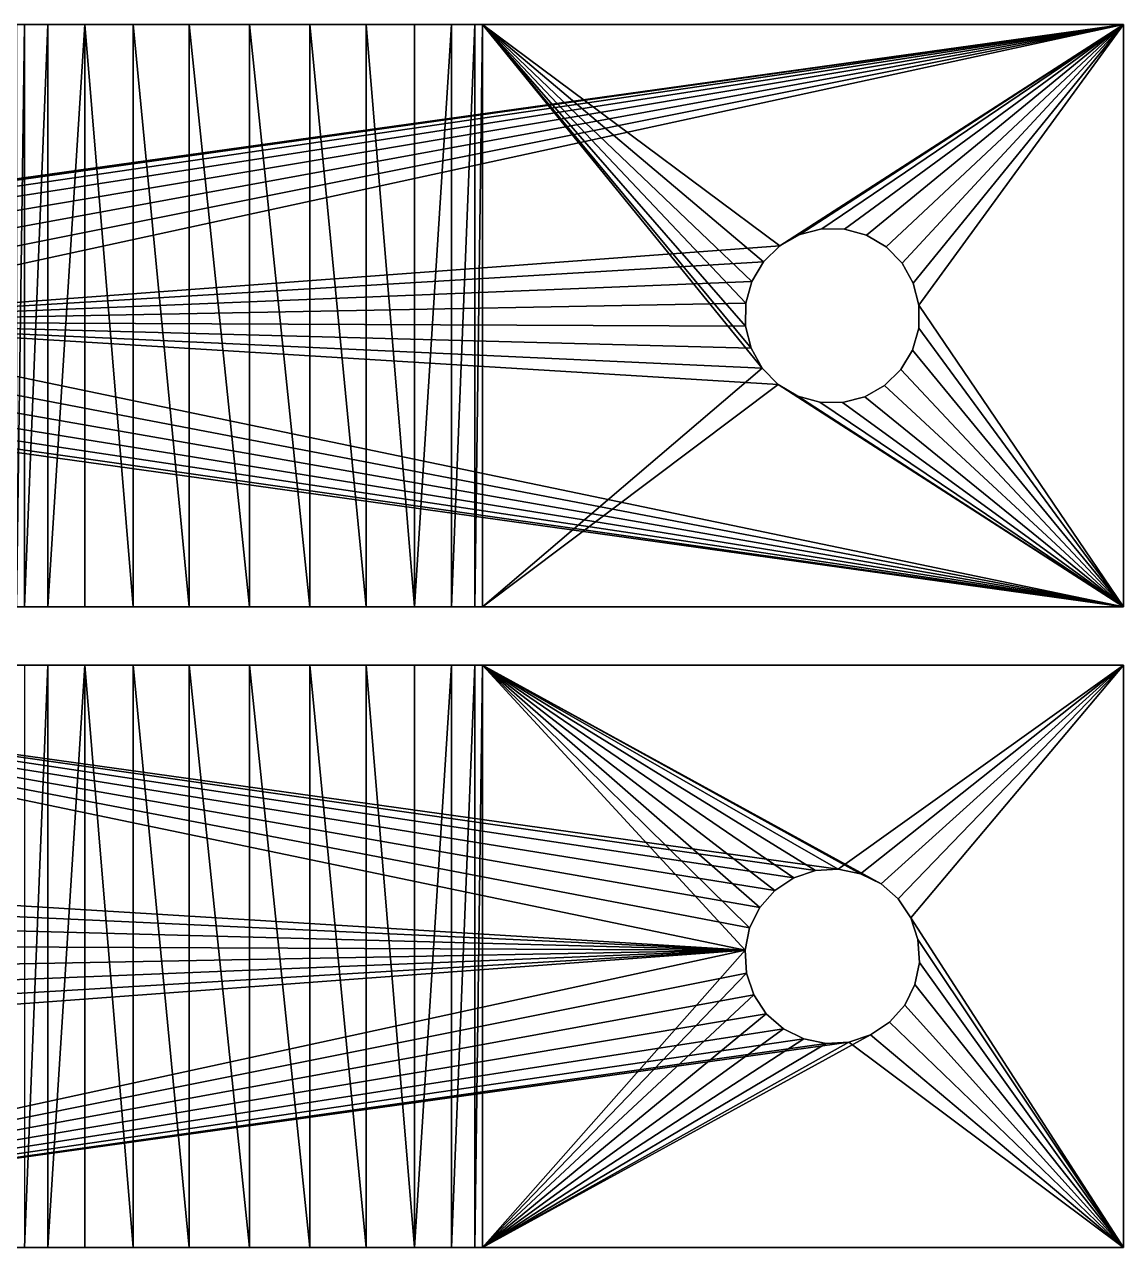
# Model space of a CAD drawing. Header units: metres. Extents: x 0 to 683, y 0 to 667.
# Drawn here: x 191.14 to 210, y 399.77 to 420.77 of the extents above; entities that cross this region are included whole.
import ezdxf

# ---------------------------------------------------------------- set-up
doc = ezdxf.new("R2010")
doc.units = ezdxf.units.M

msp = doc.modelspace()

# ---------------------------------------------------------------- meshes
at = {"layer": 'X Support bottom'}
mesh = msp.add_polyface(dxfattribs=at)
corners = [(180, 420.769, 0), (210, 420.769, -10), (180, 420.769, -10), (193.965, 420.769, -3.864), (195, 420.769, -4), (193, 420.769, -3.464), (192.172, 420.769, -2.828), (191.536, 420.769, -2), (191.136, 420.769, -1.035), (191, 420.769, 0), (196.035, 420.769, -3.864), (210, 420.769, 0), (197, 420.769, -3.464), (197.828, 420.769, -2.828), (198.464, 420.769, -2), (198.864, 420.769, -1.035), (199, 420.769, 0)]
mesh.append_faces([[corners[k] for k in face] for face in [(0, 1, 2), (8, 0, 9), (11, 15, 16)]], dxfattribs={"vtx0": -1})
mesh.append_faces([[corners[k] for k in face] for face in [(3, 0, 5), (5, 0, 6), (6, 0, 7), (7, 0, 8), (1, 10, 11), (10, 1, 4)]], dxfattribs={"vtx0": -1, "vtx1": -1})
mesh.append_faces([[corners[k] for k in face] for face in [(1, 0, 3)]], dxfattribs={"vtx0": -1, "vtx1": -1, "vtx2": -1})
mesh.append_faces([[corners[k] for k in face] for face in [(1, 3, 4), (11, 10, 12), (11, 12, 13), (11, 13, 14), (11, 14, 15)]], dxfattribs={"vtx0": -1, "vtx2": -1})
mesh = msp.add_polyface(dxfattribs=at)
corners = [(180, 420.769, -10), (183.581, 416.255, -10), (183.504, 415.872, -10), (183.756, 416.606, -10), (184.015, 416.9, -10), (184.341, 417.116, -10), (184.712, 417.241, -10), (210, 420.769, -10), (185.103, 417.265, -10), (185.487, 417.187, -10), (185.838, 417.013, -10), (186.131, 416.754, -10), (186.348, 416.427, -10), (186.472, 416.056, -10), (186.496, 415.665, -10), (204.101, 416.969, -10), (203.821, 416.695, -10), (203.621, 416.358, -10), (203.515, 415.981, -10), (203.511, 415.59, -10), (204.442, 417.161, -10), (204.821, 417.258, -10), (205.213, 417.253, -10), (205.59, 417.148, -10), (205.927, 416.948, -10), (206.2, 416.668, -10), (206.392, 416.327, -10), (206.489, 415.947, -10), (180, 410.769, -10), (184.897, 414.272, -10), (210, 410.769, -10), (184.513, 414.35, -10), (184.162, 414.524, -10), (183.869, 414.783, -10), (183.652, 415.11, -10), (183.528, 415.481, -10), (185.288, 414.296, -10), (185.659, 414.421, -10), (185.985, 414.637, -10), (186.244, 414.931, -10), (186.419, 415.282, -10), (204.073, 414.589, -10), (203.8, 414.869, -10), (203.608, 415.21, -10), (204.41, 414.389, -10), (204.787, 414.284, -10), (205.179, 414.279, -10), (205.558, 414.376, -10), (205.899, 414.568, -10), (206.179, 414.842, -10), (206.379, 415.179, -10), (206.485, 415.556, -10)]
mesh.append_faces([[corners[k] for k in face] for face in [(1, 0, 3), (3, 0, 4), (4, 0, 5), (5, 0, 6), (6, 7, 8), (8, 7, 9), (9, 7, 10), (10, 7, 11), (11, 7, 12), (12, 7, 13), (13, 7, 14), (15, 7, 20), (20, 7, 21), (21, 7, 22), (22, 7, 23), (23, 7, 24), (24, 7, 25), (25, 7, 26), (26, 7, 27), (28, 29, 30), (29, 28, 31), (31, 28, 32), (32, 28, 33), (33, 28, 34), (34, 0, 35), (35, 0, 2), (41, 14, 42), (42, 14, 43), (43, 14, 19), (30, 27, 7)]], dxfattribs={"vtx0": -1, "vtx1": -1})
mesh.append_faces([[corners[k] for k in face] for face in [(14, 7, 15), (30, 14, 41)]], dxfattribs={"vtx0": -1, "vtx1": -1, "vtx2": -1})
mesh.append_faces([[corners[k] for k in face] for face in [(0, 1, 2), (6, 0, 7), (14, 15, 16), (14, 16, 17), (14, 17, 18), (14, 18, 19), (34, 28, 0), (30, 29, 36), (30, 36, 37), (30, 37, 38), (30, 38, 39), (30, 39, 40), (30, 40, 14), (30, 41, 44), (30, 44, 45), (30, 45, 46), (30, 46, 47), (30, 47, 48), (30, 48, 49), (30, 49, 50), (30, 50, 51), (30, 51, 27)]], dxfattribs={"vtx0": -1, "vtx2": -1})
mesh = msp.add_polyface(dxfattribs=at)
corners = [(191.136, 420.769, -1.035), (191, 410.769, 0), (191.136, 410.769, -1.035), (191, 420.769, 0)]
mesh.append_faces([[corners[k] for k in face] for face in [(0, 1, 2), (1, 0, 3)]], dxfattribs={"vtx0": -1})
mesh = msp.add_polyface(dxfattribs=at)
corners = [(191.536, 420.769, -2), (191.136, 410.769, -1.035), (191.536, 410.769, -2), (191.136, 420.769, -1.035)]
mesh.append_faces([[corners[k] for k in face] for face in [(0, 1, 2), (1, 0, 3)]], dxfattribs={"vtx0": -1})
mesh = msp.add_polyface(dxfattribs=at)
corners = [(192.172, 420.769, -2.828), (191.536, 410.769, -2), (192.172, 410.769, -2.828), (191.536, 420.769, -2)]
mesh.append_faces([[corners[k] for k in face] for face in [(0, 1, 2), (1, 0, 3)]], dxfattribs={"vtx0": -1})
mesh = msp.add_polyface(dxfattribs=at)
corners = [(193, 410.769, -3.464), (192.172, 420.769, -2.828), (192.172, 410.769, -2.828), (193, 420.769, -3.464)]
mesh.append_faces([[corners[k] for k in face] for face in [(0, 1, 2), (1, 0, 3)]], dxfattribs={"vtx0": -1})
mesh = msp.add_polyface(dxfattribs=at)
corners = [(193.965, 410.769, -3.864), (193, 420.769, -3.464), (193, 410.769, -3.464), (193.965, 420.769, -3.864)]
mesh.append_faces([[corners[k] for k in face] for face in [(0, 1, 2), (1, 0, 3)]], dxfattribs={"vtx0": -1})
mesh = msp.add_polyface(dxfattribs=at)
corners = [(195, 410.769, -4), (193.965, 420.769, -3.864), (193.965, 410.769, -3.864), (195, 420.769, -4)]
mesh.append_faces([[corners[k] for k in face] for face in [(0, 1, 2), (1, 0, 3)]], dxfattribs={"vtx0": -1})
mesh = msp.add_polyface(dxfattribs=at)
corners = [(196.035, 410.769, -3.864), (195, 420.769, -4), (195, 410.769, -4), (196.035, 420.769, -3.864)]
mesh.append_faces([[corners[k] for k in face] for face in [(0, 1, 2), (1, 0, 3)]], dxfattribs={"vtx0": -1})
mesh = msp.add_polyface(dxfattribs=at)
corners = [(197, 410.769, -3.464), (196.035, 420.769, -3.864), (196.035, 410.769, -3.864), (197, 420.769, -3.464)]
mesh.append_faces([[corners[k] for k in face] for face in [(0, 1, 2), (1, 0, 3)]], dxfattribs={"vtx0": -1})
mesh = msp.add_polyface(dxfattribs=at)
corners = [(197.828, 410.769, -2.828), (197, 420.769, -3.464), (197, 410.769, -3.464), (197.828, 420.769, -2.828)]
mesh.append_faces([[corners[k] for k in face] for face in [(0, 1, 2), (1, 0, 3)]], dxfattribs={"vtx0": -1})
mesh = msp.add_polyface(dxfattribs=at)
corners = [(198.464, 420.769, -2), (197.828, 410.769, -2.828), (198.464, 410.769, -2), (197.828, 420.769, -2.828)]
mesh.append_faces([[corners[k] for k in face] for face in [(0, 1, 2), (1, 0, 3)]], dxfattribs={"vtx0": -1})
mesh = msp.add_polyface(dxfattribs=at)
corners = [(198.864, 420.769, -1.035), (198.464, 410.769, -2), (198.864, 410.769, -1.035), (198.464, 420.769, -2)]
mesh.append_faces([[corners[k] for k in face] for face in [(0, 1, 2), (1, 0, 3)]], dxfattribs={"vtx0": -1})
mesh = msp.add_polyface(dxfattribs=at)
corners = [(199, 420.769, 0), (198.864, 410.769, -1.035), (199, 410.769, 0), (198.864, 420.769, -1.035)]
mesh.append_faces([[corners[k] for k in face] for face in [(0, 1, 2), (1, 0, 3)]], dxfattribs={"vtx0": -1})
mesh = msp.add_polyface(dxfattribs=at)
corners = [(199, 410.769, 0), (203.8, 414.869, 0), (199, 420.769, 0), (204.073, 414.589, 0), (210, 410.769, 0), (203.608, 415.21, 0), (203.511, 415.59, 0), (204.41, 414.389, 0), (204.787, 414.284, 0), (205.179, 414.279, 0), (205.558, 414.376, 0), (205.899, 414.568, 0), (206.179, 414.842, 0), (206.379, 415.179, 0), (206.485, 415.556, 0), (206.489, 415.947, 0), (204.101, 416.969, 0), (210, 420.769, 0), (203.821, 416.695, 0), (203.621, 416.358, 0), (203.515, 415.981, 0), (204.442, 417.161, 0), (204.821, 417.258, 0), (205.213, 417.253, 0), (205.59, 417.148, 0), (205.927, 416.948, 0), (206.2, 416.668, 0), (206.392, 416.327, 0)]
mesh.append_faces([[corners[k] for k in face] for face in [(0, 1, 2), (1, 0, 3), (3, 4, 7), (7, 4, 8), (8, 4, 9), (9, 4, 10), (10, 4, 11), (11, 4, 12), (12, 4, 13), (13, 4, 14), (14, 4, 15), (2, 16, 17), (16, 2, 18), (18, 2, 19), (19, 2, 20), (20, 2, 6), (17, 15, 4)]], dxfattribs={"vtx0": -1, "vtx1": -1})
mesh.append_faces([[corners[k] for k in face] for face in [(3, 0, 4), (2, 1, 5), (2, 5, 6), (17, 16, 21), (17, 21, 22), (17, 22, 23), (17, 23, 24), (17, 24, 25), (17, 25, 26), (17, 26, 27), (17, 27, 15)]], dxfattribs={"vtx0": -1, "vtx2": -1})
mesh = msp.add_polyface(dxfattribs=at)
corners = [(210, 420.769, -10), (210, 410.769, 0), (210, 410.769, -10), (210, 420.769, 0)]
mesh.append_faces([[corners[k] for k in face] for face in [(0, 1, 2), (1, 0, 3)]], dxfattribs={"vtx0": -1})
mesh = msp.add_polyface(dxfattribs=at)
corners = [(204.442, 417.161, 0), (204.101, 416.969, -10), (204.442, 417.161, -10), (204.101, 416.969, 0)]
mesh.append_faces([[corners[k] for k in face] for face in [(0, 1, 2), (1, 0, 3)]], dxfattribs={"vtx0": -1})
mesh = msp.add_polyface(dxfattribs=at)
corners = [(204.821, 417.258, 0), (204.442, 417.161, -10), (204.821, 417.258, -10), (204.442, 417.161, 0)]
mesh.append_faces([[corners[k] for k in face] for face in [(0, 1, 2), (1, 0, 3)]], dxfattribs={"vtx0": -1})
mesh = msp.add_polyface(dxfattribs=at)
corners = [(205.213, 417.253, 0), (204.821, 417.258, -10), (205.213, 417.253, -10), (204.821, 417.258, 0)]
mesh.append_faces([[corners[k] for k in face] for face in [(0, 1, 2), (1, 0, 3)]], dxfattribs={"vtx0": -1})
mesh = msp.add_polyface(dxfattribs=at)
corners = [(205.59, 417.148, 0), (205.213, 417.253, -10), (205.59, 417.148, -10), (205.213, 417.253, 0)]
mesh.append_faces([[corners[k] for k in face] for face in [(0, 1, 2), (1, 0, 3)]], dxfattribs={"vtx0": -1})
mesh = msp.add_polyface(dxfattribs=at)
corners = [(205.927, 416.948, 0), (205.59, 417.148, -10), (205.927, 416.948, -10), (205.59, 417.148, 0)]
mesh.append_faces([[corners[k] for k in face] for face in [(0, 1, 2), (1, 0, 3)]], dxfattribs={"vtx0": -1})
mesh = msp.add_polyface(dxfattribs=at)
corners = [(204.101, 416.969, 0), (203.821, 416.695, -10), (204.101, 416.969, -10), (203.821, 416.695, 0)]
mesh.append_faces([[corners[k] for k in face] for face in [(0, 1, 2), (1, 0, 3)]], dxfattribs={"vtx0": -1})
mesh = msp.add_polyface(dxfattribs=at)
corners = [(205.927, 416.948, 0), (206.2, 416.668, -10), (206.2, 416.668, 0), (205.927, 416.948, -10)]
mesh.append_faces([[corners[k] for k in face] for face in [(0, 1, 2), (1, 0, 3)]], dxfattribs={"vtx0": -1})
mesh = msp.add_polyface(dxfattribs=at)
corners = [(203.821, 416.695, -10), (203.621, 416.358, 0), (203.621, 416.358, -10), (203.821, 416.695, 0)]
mesh.append_faces([[corners[k] for k in face] for face in [(0, 1, 2), (1, 0, 3)]], dxfattribs={"vtx0": -1})
mesh = msp.add_polyface(dxfattribs=at)
corners = [(206.2, 416.668, 0), (206.392, 416.327, -10), (206.392, 416.327, 0), (206.2, 416.668, -10)]
mesh.append_faces([[corners[k] for k in face] for face in [(0, 1, 2), (1, 0, 3)]], dxfattribs={"vtx0": -1})
mesh = msp.add_polyface(dxfattribs=at)
corners = [(203.621, 416.358, -10), (203.515, 415.981, 0), (203.515, 415.981, -10), (203.621, 416.358, 0)]
mesh.append_faces([[corners[k] for k in face] for face in [(0, 1, 2), (1, 0, 3)]], dxfattribs={"vtx0": -1})
mesh = msp.add_polyface(dxfattribs=at)
corners = [(206.392, 416.327, 0), (206.489, 415.947, -10), (206.489, 415.947, 0), (206.392, 416.327, -10)]
mesh.append_faces([[corners[k] for k in face] for face in [(0, 1, 2), (1, 0, 3)]], dxfattribs={"vtx0": -1})
mesh = msp.add_polyface(dxfattribs=at)
corners = [(203.515, 415.981, -10), (203.511, 415.59, 0), (203.511, 415.59, -10), (203.515, 415.981, 0)]
mesh.append_faces([[corners[k] for k in face] for face in [(0, 1, 2), (1, 0, 3)]], dxfattribs={"vtx0": -1})
mesh = msp.add_polyface(dxfattribs=at)
corners = [(206.489, 415.947, 0), (206.485, 415.556, -10), (206.485, 415.556, 0), (206.489, 415.947, -10)]
mesh.append_faces([[corners[k] for k in face] for face in [(0, 1, 2), (1, 0, 3)]], dxfattribs={"vtx0": -1})
mesh = msp.add_polyface(dxfattribs=at)
corners = [(203.511, 415.59, -10), (203.608, 415.21, 0), (203.608, 415.21, -10), (203.511, 415.59, 0)]
mesh.append_faces([[corners[k] for k in face] for face in [(0, 1, 2), (1, 0, 3)]], dxfattribs={"vtx0": -1})
mesh = msp.add_polyface(dxfattribs=at)
corners = [(206.485, 415.556, 0), (206.379, 415.179, -10), (206.379, 415.179, 0), (206.485, 415.556, -10)]
mesh.append_faces([[corners[k] for k in face] for face in [(0, 1, 2), (1, 0, 3)]], dxfattribs={"vtx0": -1})
mesh = msp.add_polyface(dxfattribs=at)
corners = [(203.608, 415.21, -10), (203.8, 414.869, 0), (203.8, 414.869, -10), (203.608, 415.21, 0)]
mesh.append_faces([[corners[k] for k in face] for face in [(0, 1, 2), (1, 0, 3)]], dxfattribs={"vtx0": -1})
mesh = msp.add_polyface(dxfattribs=at)
corners = [(206.379, 415.179, 0), (206.179, 414.842, -10), (206.179, 414.842, 0), (206.379, 415.179, -10)]
mesh.append_faces([[corners[k] for k in face] for face in [(0, 1, 2), (1, 0, 3)]], dxfattribs={"vtx0": -1})
mesh = msp.add_polyface(dxfattribs=at)
corners = [(203.8, 414.869, -10), (204.073, 414.589, 0), (204.073, 414.589, -10), (203.8, 414.869, 0)]
mesh.append_faces([[corners[k] for k in face] for face in [(0, 1, 2), (1, 0, 3)]], dxfattribs={"vtx0": -1})
mesh = msp.add_polyface(dxfattribs=at)
corners = [(205.899, 414.568, 0), (206.179, 414.842, -10), (205.899, 414.568, -10), (206.179, 414.842, 0)]
mesh.append_faces([[corners[k] for k in face] for face in [(0, 1, 2), (1, 0, 3)]], dxfattribs={"vtx0": -1})
mesh = msp.add_polyface(dxfattribs=at)
corners = [(204.073, 414.589, 0), (204.41, 414.389, -10), (204.073, 414.589, -10), (204.41, 414.389, 0)]
mesh.append_faces([[corners[k] for k in face] for face in [(0, 1, 2), (1, 0, 3)]], dxfattribs={"vtx0": -1})
mesh = msp.add_polyface(dxfattribs=at)
corners = [(205.558, 414.376, 0), (205.899, 414.568, -10), (205.558, 414.376, -10), (205.899, 414.568, 0)]
mesh.append_faces([[corners[k] for k in face] for face in [(0, 1, 2), (1, 0, 3)]], dxfattribs={"vtx0": -1})
mesh = msp.add_polyface(dxfattribs=at)
corners = [(204.41, 414.389, 0), (204.787, 414.284, -10), (204.41, 414.389, -10), (204.787, 414.284, 0)]
mesh.append_faces([[corners[k] for k in face] for face in [(0, 1, 2), (1, 0, 3)]], dxfattribs={"vtx0": -1})
mesh = msp.add_polyface(dxfattribs=at)
corners = [(205.179, 414.279, 0), (205.558, 414.376, -10), (205.179, 414.279, -10), (205.558, 414.376, 0)]
mesh.append_faces([[corners[k] for k in face] for face in [(0, 1, 2), (1, 0, 3)]], dxfattribs={"vtx0": -1})
mesh = msp.add_polyface(dxfattribs=at)
corners = [(204.787, 414.284, 0), (205.179, 414.279, -10), (204.787, 414.284, -10), (205.179, 414.279, 0)]
mesh.append_faces([[corners[k] for k in face] for face in [(0, 1, 2), (1, 0, 3)]], dxfattribs={"vtx0": -1})
mesh = msp.add_polyface(dxfattribs=at)
corners = [(210, 410.769, 0), (180, 410.769, -10), (210, 410.769, -10), (196.035, 410.769, -3.864), (195, 410.769, -4), (197, 410.769, -3.464), (197.828, 410.769, -2.828), (198.464, 410.769, -2), (198.864, 410.769, -1.035), (199, 410.769, 0), (193.965, 410.769, -3.864), (180, 410.769, 0), (193, 410.769, -3.464), (192.172, 410.769, -2.828), (191.536, 410.769, -2), (191.136, 410.769, -1.035), (191, 410.769, 0)]
mesh.append_faces([[corners[k] for k in face] for face in [(0, 1, 2), (8, 0, 9), (11, 15, 16)]], dxfattribs={"vtx0": -1})
mesh.append_faces([[corners[k] for k in face] for face in [(3, 0, 5), (5, 0, 6), (6, 0, 7), (7, 0, 8), (1, 10, 11), (10, 1, 4)]], dxfattribs={"vtx0": -1, "vtx1": -1})
mesh.append_faces([[corners[k] for k in face] for face in [(1, 0, 3)]], dxfattribs={"vtx0": -1, "vtx1": -1, "vtx2": -1})
mesh.append_faces([[corners[k] for k in face] for face in [(1, 3, 4), (11, 10, 12), (11, 12, 13), (11, 13, 14), (11, 14, 15)]], dxfattribs={"vtx0": -1, "vtx2": -1})
mesh = msp.add_polyface(dxfattribs=at)
corners = [(180, 409.769, 0), (210, 409.769, -10), (180, 409.769, -10), (193.965, 409.769, -3.864), (195, 409.769, -4), (193, 409.769, -3.464), (192.172, 409.769, -2.828), (191.536, 409.769, -2), (191.136, 409.769, -1.035), (191, 409.769, 0), (196.035, 409.769, -3.864), (210, 409.769, 0), (197, 409.769, -3.464), (197.828, 409.769, -2.828), (198.464, 409.769, -2), (198.864, 409.769, -1.035), (199, 409.769, 0)]
mesh.append_faces([[corners[k] for k in face] for face in [(0, 1, 2), (8, 0, 9), (11, 15, 16)]], dxfattribs={"vtx0": -1})
mesh.append_faces([[corners[k] for k in face] for face in [(3, 0, 5), (5, 0, 6), (6, 0, 7), (7, 0, 8), (1, 10, 11), (10, 1, 4)]], dxfattribs={"vtx0": -1, "vtx1": -1})
mesh.append_faces([[corners[k] for k in face] for face in [(1, 0, 3)]], dxfattribs={"vtx0": -1, "vtx1": -1, "vtx2": -1})
mesh.append_faces([[corners[k] for k in face] for face in [(1, 3, 4), (11, 10, 12), (11, 12, 13), (11, 13, 14), (11, 14, 15)]], dxfattribs={"vtx0": -1, "vtx2": -1})
mesh = msp.add_polyface(dxfattribs=at)
corners = [(210, 399.769, -10), (206.419, 404.282, -10), (206.496, 404.665, -10), (206.244, 403.931, -10), (205.985, 403.637, -10), (205.659, 403.421, -10), (205.288, 403.296, -10), (180, 399.769, -10), (204.897, 403.272, -10), (204.513, 403.35, -10), (204.162, 403.524, -10), (203.869, 403.783, -10), (203.652, 404.11, -10), (203.528, 404.481, -10), (203.504, 404.872, -10), (185.899, 403.568, -10), (186.179, 403.842, -10), (186.379, 404.179, -10), (186.485, 404.556, -10), (186.489, 404.947, -10), (185.558, 403.376, -10), (185.179, 403.279, -10), (184.787, 403.284, -10), (184.41, 403.389, -10), (184.073, 403.589, -10), (183.8, 403.869, -10), (183.608, 404.21, -10), (183.511, 404.59, -10), (210, 409.769, -10), (205.103, 406.265, -10), (180, 409.769, -10), (205.487, 406.187, -10), (205.838, 406.013, -10), (206.131, 405.754, -10), (206.348, 405.427, -10), (206.472, 405.056, -10), (204.712, 406.241, -10), (204.341, 406.116, -10), (204.015, 405.9, -10), (203.756, 405.606, -10), (203.581, 405.255, -10), (185.927, 405.948, -10), (186.2, 405.668, -10), (186.392, 405.327, -10), (185.59, 406.148, -10), (185.213, 406.253, -10), (184.821, 406.258, -10), (184.442, 406.161, -10), (184.101, 405.969, -10), (183.821, 405.695, -10), (183.621, 405.358, -10), (183.515, 404.981, -10)]
mesh.append_faces([[corners[k] for k in face] for face in [(1, 0, 3), (3, 0, 4), (4, 0, 5), (5, 0, 6), (6, 7, 8), (8, 7, 9), (9, 7, 10), (10, 7, 11), (11, 7, 12), (12, 7, 13), (13, 7, 14), (15, 7, 20), (20, 7, 21), (21, 7, 22), (22, 7, 23), (23, 7, 24), (24, 7, 25), (25, 7, 26), (26, 7, 27), (28, 29, 30), (29, 28, 31), (31, 28, 32), (32, 28, 33), (33, 28, 34), (34, 0, 35), (35, 0, 2), (41, 14, 42), (42, 14, 43), (43, 14, 19), (30, 27, 7)]], dxfattribs={"vtx0": -1, "vtx1": -1})
mesh.append_faces([[corners[k] for k in face] for face in [(14, 7, 15), (30, 14, 41)]], dxfattribs={"vtx0": -1, "vtx1": -1, "vtx2": -1})
mesh.append_faces([[corners[k] for k in face] for face in [(0, 1, 2), (6, 0, 7), (14, 15, 16), (14, 16, 17), (14, 17, 18), (14, 18, 19), (34, 28, 0), (30, 29, 36), (30, 36, 37), (30, 37, 38), (30, 38, 39), (30, 39, 40), (30, 40, 14), (30, 41, 44), (30, 44, 45), (30, 45, 46), (30, 46, 47), (30, 47, 48), (30, 48, 49), (30, 49, 50), (30, 50, 51), (30, 51, 27)]], dxfattribs={"vtx0": -1, "vtx2": -1})
mesh = msp.add_polyface(dxfattribs=at)
corners = [(191.136, 399.769, -1.035), (191.536, 409.769, -2), (191.136, 409.769, -1.035), (191.536, 399.769, -2)]
mesh.append_faces([[corners[k] for k in face] for face in [(0, 1, 2), (1, 0, 3)]], dxfattribs={"vtx0": -1})
mesh = msp.add_polyface(dxfattribs=at)
corners = [(191.536, 399.769, -2), (192.172, 409.769, -2.828), (191.536, 409.769, -2), (192.172, 399.769, -2.828)]
mesh.append_faces([[corners[k] for k in face] for face in [(0, 1, 2), (1, 0, 3)]], dxfattribs={"vtx0": -1})
mesh = msp.add_polyface(dxfattribs=at)
corners = [(192.172, 409.769, -2.828), (193, 399.769, -3.464), (193, 409.769, -3.464), (192.172, 399.769, -2.828)]
mesh.append_faces([[corners[k] for k in face] for face in [(0, 1, 2), (1, 0, 3)]], dxfattribs={"vtx0": -1})
mesh = msp.add_polyface(dxfattribs=at)
corners = [(193, 409.769, -3.464), (193.965, 399.769, -3.864), (193.965, 409.769, -3.864), (193, 399.769, -3.464)]
mesh.append_faces([[corners[k] for k in face] for face in [(0, 1, 2), (1, 0, 3)]], dxfattribs={"vtx0": -1})
mesh = msp.add_polyface(dxfattribs=at)
corners = [(193.965, 409.769, -3.864), (195, 399.769, -4), (195, 409.769, -4), (193.965, 399.769, -3.864)]
mesh.append_faces([[corners[k] for k in face] for face in [(0, 1, 2), (1, 0, 3)]], dxfattribs={"vtx0": -1})
mesh = msp.add_polyface(dxfattribs=at)
corners = [(195, 409.769, -4), (196.035, 399.769, -3.864), (196.035, 409.769, -3.864), (195, 399.769, -4)]
mesh.append_faces([[corners[k] for k in face] for face in [(0, 1, 2), (1, 0, 3)]], dxfattribs={"vtx0": -1})
mesh = msp.add_polyface(dxfattribs=at)
corners = [(196.035, 409.769, -3.864), (197, 399.769, -3.464), (197, 409.769, -3.464), (196.035, 399.769, -3.864)]
mesh.append_faces([[corners[k] for k in face] for face in [(0, 1, 2), (1, 0, 3)]], dxfattribs={"vtx0": -1})
mesh = msp.add_polyface(dxfattribs=at)
corners = [(197, 409.769, -3.464), (197.828, 399.769, -2.828), (197.828, 409.769, -2.828), (197, 399.769, -3.464)]
mesh.append_faces([[corners[k] for k in face] for face in [(0, 1, 2), (1, 0, 3)]], dxfattribs={"vtx0": -1})
mesh = msp.add_polyface(dxfattribs=at)
corners = [(197.828, 399.769, -2.828), (198.464, 409.769, -2), (197.828, 409.769, -2.828), (198.464, 399.769, -2)]
mesh.append_faces([[corners[k] for k in face] for face in [(0, 1, 2), (1, 0, 3)]], dxfattribs={"vtx0": -1})
mesh = msp.add_polyface(dxfattribs=at)
corners = [(198.464, 399.769, -2), (198.864, 409.769, -1.035), (198.464, 409.769, -2), (198.864, 399.769, -1.035)]
mesh.append_faces([[corners[k] for k in face] for face in [(0, 1, 2), (1, 0, 3)]], dxfattribs={"vtx0": -1})
mesh = msp.add_polyface(dxfattribs=at)
corners = [(198.864, 399.769, -1.035), (199, 409.769, 0), (198.864, 409.769, -1.035), (199, 399.769, 0)]
mesh.append_faces([[corners[k] for k in face] for face in [(0, 1, 2), (1, 0, 3)]], dxfattribs={"vtx0": -1})
mesh = msp.add_polyface(dxfattribs=at)
corners = [(210, 409.769, 0), (206.348, 405.427, 0), (210, 399.769, 0), (206.131, 405.754, 0), (205.838, 406.013, 0), (199, 409.769, 0), (206.472, 405.056, 0), (206.496, 404.665, 0), (205.487, 406.187, 0), (205.103, 406.265, 0), (204.712, 406.241, 0), (204.341, 406.116, 0), (204.015, 405.9, 0), (203.756, 405.606, 0), (203.581, 405.255, 0), (203.504, 404.872, 0), (205.659, 403.421, 0), (199, 399.769, 0), (205.985, 403.637, 0), (206.244, 403.931, 0), (206.419, 404.282, 0), (205.288, 403.296, 0), (204.897, 403.272, 0), (204.513, 403.35, 0), (204.162, 403.524, 0), (203.869, 403.783, 0), (203.652, 404.11, 0), (203.528, 404.481, 0)]
mesh.append_faces([[corners[k] for k in face] for face in [(0, 1, 2), (1, 0, 3), (3, 0, 4), (4, 5, 8), (8, 5, 9), (9, 5, 10), (10, 5, 11), (11, 5, 12), (12, 5, 13), (13, 5, 14), (14, 5, 15), (2, 16, 17), (16, 2, 18), (18, 2, 19), (19, 2, 20), (20, 2, 7), (17, 15, 5)]], dxfattribs={"vtx0": -1, "vtx1": -1})
mesh.append_faces([[corners[k] for k in face] for face in [(4, 0, 5), (2, 1, 6), (2, 6, 7), (17, 16, 21), (17, 21, 22), (17, 22, 23), (17, 23, 24), (17, 24, 25), (17, 25, 26), (17, 26, 27), (17, 27, 15)]], dxfattribs={"vtx0": -1, "vtx2": -1})
mesh = msp.add_polyface(dxfattribs=at)
corners = [(210, 399.769, 0), (210, 409.769, -10), (210, 409.769, 0), (210, 399.769, -10)]
mesh.append_faces([[corners[k] for k in face] for face in [(0, 1, 2), (1, 0, 3)]], dxfattribs={"vtx0": -1})
mesh = msp.add_polyface(dxfattribs=at)
corners = [(204.712, 406.241, 0), (204.341, 406.116, -10), (204.712, 406.241, -10), (204.341, 406.116, 0)]
mesh.append_faces([[corners[k] for k in face] for face in [(0, 1, 2), (1, 0, 3)]], dxfattribs={"vtx0": -1})
mesh = msp.add_polyface(dxfattribs=at)
corners = [(205.103, 406.265, 0), (204.712, 406.241, -10), (205.103, 406.265, -10), (204.712, 406.241, 0)]
mesh.append_faces([[corners[k] for k in face] for face in [(0, 1, 2), (1, 0, 3)]], dxfattribs={"vtx0": -1})
mesh = msp.add_polyface(dxfattribs=at)
corners = [(205.487, 406.187, 0), (205.103, 406.265, -10), (205.487, 406.187, -10), (205.103, 406.265, 0)]
mesh.append_faces([[corners[k] for k in face] for face in [(0, 1, 2), (1, 0, 3)]], dxfattribs={"vtx0": -1})
mesh = msp.add_polyface(dxfattribs=at)
corners = [(205.838, 406.013, 0), (205.487, 406.187, -10), (205.838, 406.013, -10), (205.487, 406.187, 0)]
mesh.append_faces([[corners[k] for k in face] for face in [(0, 1, 2), (1, 0, 3)]], dxfattribs={"vtx0": -1})
mesh = msp.add_polyface(dxfattribs=at)
corners = [(204.341, 406.116, 0), (204.015, 405.9, -10), (204.341, 406.116, -10), (204.015, 405.9, 0)]
mesh.append_faces([[corners[k] for k in face] for face in [(0, 1, 2), (1, 0, 3)]], dxfattribs={"vtx0": -1})
mesh = msp.add_polyface(dxfattribs=at)
corners = [(206.131, 405.754, 0), (205.838, 406.013, -10), (206.131, 405.754, -10), (205.838, 406.013, 0)]
mesh.append_faces([[corners[k] for k in face] for face in [(0, 1, 2), (1, 0, 3)]], dxfattribs={"vtx0": -1})
mesh = msp.add_polyface(dxfattribs=at)
corners = [(203.756, 405.606, 0), (204.015, 405.9, -10), (204.015, 405.9, 0), (203.756, 405.606, -10)]
mesh.append_faces([[corners[k] for k in face] for face in [(0, 1, 2), (1, 0, 3)]], dxfattribs={"vtx0": -1})
mesh = msp.add_polyface(dxfattribs=at)
corners = [(206.348, 405.427, -10), (206.131, 405.754, 0), (206.131, 405.754, -10), (206.348, 405.427, 0)]
mesh.append_faces([[corners[k] for k in face] for face in [(0, 1, 2), (1, 0, 3)]], dxfattribs={"vtx0": -1})
mesh = msp.add_polyface(dxfattribs=at)
corners = [(203.581, 405.255, 0), (203.756, 405.606, -10), (203.756, 405.606, 0), (203.581, 405.255, -10)]
mesh.append_faces([[corners[k] for k in face] for face in [(0, 1, 2), (1, 0, 3)]], dxfattribs={"vtx0": -1})
mesh = msp.add_polyface(dxfattribs=at)
corners = [(206.472, 405.056, -10), (206.348, 405.427, 0), (206.348, 405.427, -10), (206.472, 405.056, 0)]
mesh.append_faces([[corners[k] for k in face] for face in [(0, 1, 2), (1, 0, 3)]], dxfattribs={"vtx0": -1})
mesh = msp.add_polyface(dxfattribs=at)
corners = [(203.504, 404.872, 0), (203.581, 405.255, -10), (203.581, 405.255, 0), (203.504, 404.872, -10)]
mesh.append_faces([[corners[k] for k in face] for face in [(0, 1, 2), (1, 0, 3)]], dxfattribs={"vtx0": -1})
mesh = msp.add_polyface(dxfattribs=at)
corners = [(206.496, 404.665, -10), (206.472, 405.056, 0), (206.472, 405.056, -10), (206.496, 404.665, 0)]
mesh.append_faces([[corners[k] for k in face] for face in [(0, 1, 2), (1, 0, 3)]], dxfattribs={"vtx0": -1})
mesh = msp.add_polyface(dxfattribs=at)
corners = [(203.528, 404.481, 0), (203.504, 404.872, -10), (203.504, 404.872, 0), (203.528, 404.481, -10)]
mesh.append_faces([[corners[k] for k in face] for face in [(0, 1, 2), (1, 0, 3)]], dxfattribs={"vtx0": -1})
mesh = msp.add_polyface(dxfattribs=at)
corners = [(203.652, 404.11, 0), (203.528, 404.481, -10), (203.528, 404.481, 0), (203.652, 404.11, -10)]
mesh.append_faces([[corners[k] for k in face] for face in [(0, 1, 2), (1, 0, 3)]], dxfattribs={"vtx0": -1})
mesh = msp.add_polyface(dxfattribs=at)
corners = [(206.419, 404.282, -10), (206.496, 404.665, 0), (206.496, 404.665, -10), (206.419, 404.282, 0)]
mesh.append_faces([[corners[k] for k in face] for face in [(0, 1, 2), (1, 0, 3)]], dxfattribs={"vtx0": -1})
mesh = msp.add_polyface(dxfattribs=at)
corners = [(206.244, 403.931, -10), (206.419, 404.282, 0), (206.419, 404.282, -10), (206.244, 403.931, 0)]
mesh.append_faces([[corners[k] for k in face] for face in [(0, 1, 2), (1, 0, 3)]], dxfattribs={"vtx0": -1})
mesh = msp.add_polyface(dxfattribs=at)
corners = [(203.869, 403.783, 0), (203.652, 404.11, -10), (203.652, 404.11, 0), (203.869, 403.783, -10)]
mesh.append_faces([[corners[k] for k in face] for face in [(0, 1, 2), (1, 0, 3)]], dxfattribs={"vtx0": -1})
mesh = msp.add_polyface(dxfattribs=at)
corners = [(205.985, 403.637, -10), (206.244, 403.931, 0), (206.244, 403.931, -10), (205.985, 403.637, 0)]
mesh.append_faces([[corners[k] for k in face] for face in [(0, 1, 2), (1, 0, 3)]], dxfattribs={"vtx0": -1})
mesh = msp.add_polyface(dxfattribs=at)
corners = [(203.869, 403.783, 0), (204.162, 403.524, -10), (203.869, 403.783, -10), (204.162, 403.524, 0)]
mesh.append_faces([[corners[k] for k in face] for face in [(0, 1, 2), (1, 0, 3)]], dxfattribs={"vtx0": -1})
mesh = msp.add_polyface(dxfattribs=at)
corners = [(205.659, 403.421, 0), (205.985, 403.637, -10), (205.659, 403.421, -10), (205.985, 403.637, 0)]
mesh.append_faces([[corners[k] for k in face] for face in [(0, 1, 2), (1, 0, 3)]], dxfattribs={"vtx0": -1})
mesh = msp.add_polyface(dxfattribs=at)
corners = [(204.162, 403.524, 0), (204.513, 403.35, -10), (204.162, 403.524, -10), (204.513, 403.35, 0)]
mesh.append_faces([[corners[k] for k in face] for face in [(0, 1, 2), (1, 0, 3)]], dxfattribs={"vtx0": -1})
mesh = msp.add_polyface(dxfattribs=at)
corners = [(205.288, 403.296, 0), (205.659, 403.421, -10), (205.288, 403.296, -10), (205.659, 403.421, 0)]
mesh.append_faces([[corners[k] for k in face] for face in [(0, 1, 2), (1, 0, 3)]], dxfattribs={"vtx0": -1})
mesh = msp.add_polyface(dxfattribs=at)
corners = [(204.513, 403.35, 0), (204.897, 403.272, -10), (204.513, 403.35, -10), (204.897, 403.272, 0)]
mesh.append_faces([[corners[k] for k in face] for face in [(0, 1, 2), (1, 0, 3)]], dxfattribs={"vtx0": -1})
mesh = msp.add_polyface(dxfattribs=at)
corners = [(204.897, 403.272, 0), (205.288, 403.296, -10), (204.897, 403.272, -10), (205.288, 403.296, 0)]
mesh.append_faces([[corners[k] for k in face] for face in [(0, 1, 2), (1, 0, 3)]], dxfattribs={"vtx0": -1})
mesh = msp.add_polyface(dxfattribs=at)
corners = [(210, 399.769, 0), (180, 399.769, -10), (210, 399.769, -10), (196.035, 399.769, -3.864), (195, 399.769, -4), (197, 399.769, -3.464), (197.828, 399.769, -2.828), (198.464, 399.769, -2), (198.864, 399.769, -1.035), (199, 399.769, 0), (193.965, 399.769, -3.864), (180, 399.769, 0), (193, 399.769, -3.464), (192.172, 399.769, -2.828), (191.536, 399.769, -2), (191.136, 399.769, -1.035), (191, 399.769, 0)]
mesh.append_faces([[corners[k] for k in face] for face in [(0, 1, 2), (8, 0, 9), (11, 15, 16)]], dxfattribs={"vtx0": -1})
mesh.append_faces([[corners[k] for k in face] for face in [(3, 0, 5), (5, 0, 6), (6, 0, 7), (7, 0, 8), (1, 10, 11), (10, 1, 4)]], dxfattribs={"vtx0": -1, "vtx1": -1})
mesh.append_faces([[corners[k] for k in face] for face in [(1, 0, 3)]], dxfattribs={"vtx0": -1, "vtx1": -1, "vtx2": -1})
mesh.append_faces([[corners[k] for k in face] for face in [(1, 3, 4), (11, 10, 12), (11, 12, 13), (11, 13, 14), (11, 14, 15)]], dxfattribs={"vtx0": -1, "vtx2": -1})

doc.saveas('drawing.dxf')
